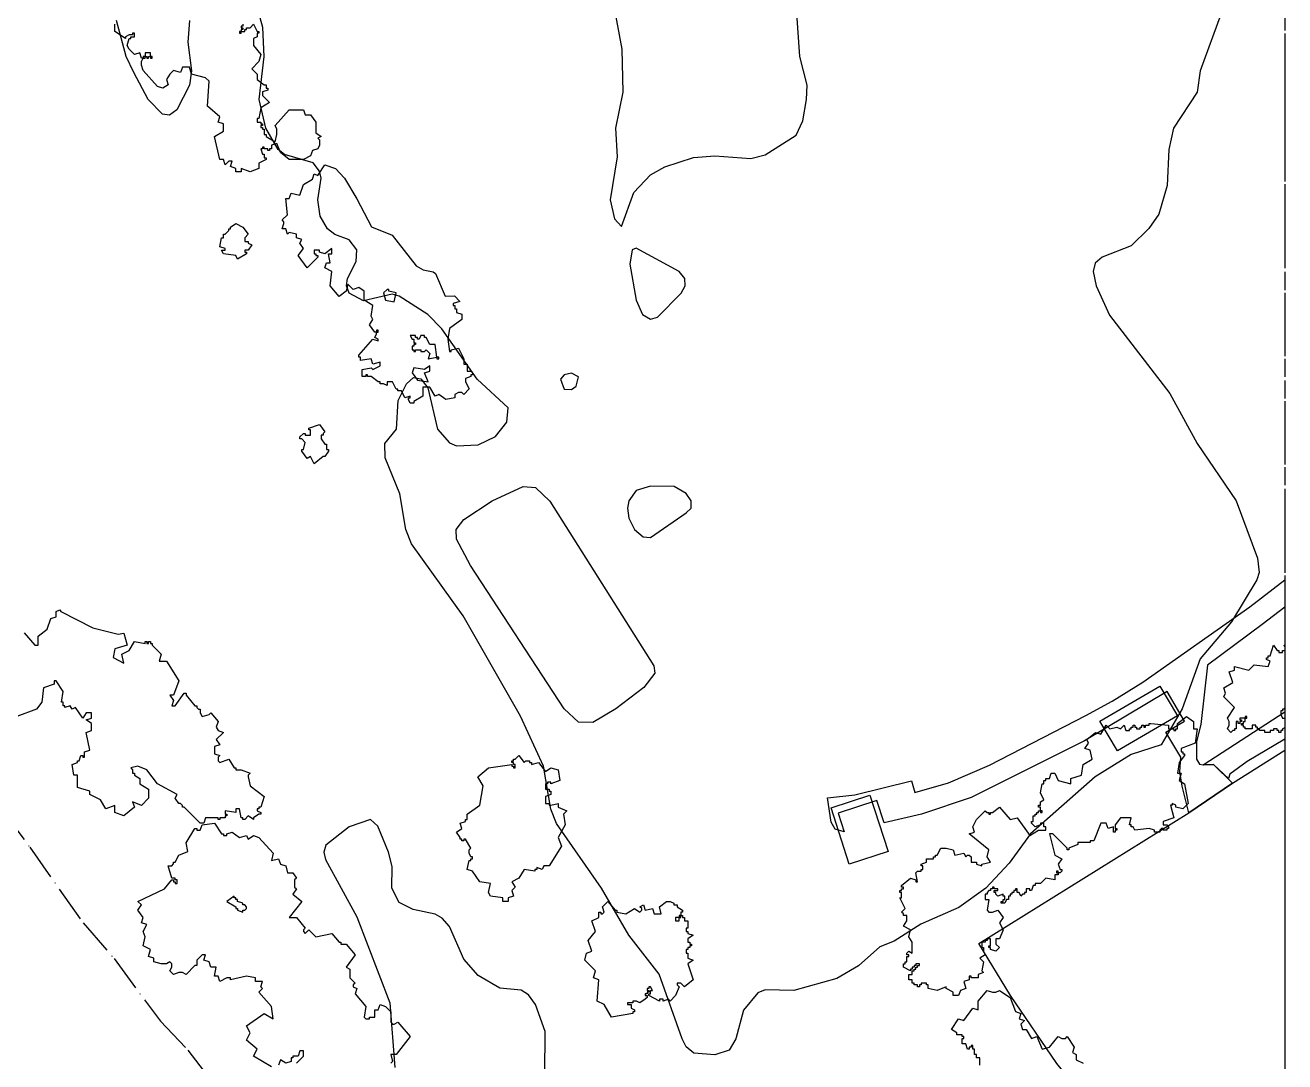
# Model space of a CAD drawing. Header units: metres. Extents: x -400 to 800, y -650 to 500.
# Drawn here: x 623.1 to 800, y 92.2 to 237.9 of the extents above; entities that cross this region are included whole.
import ezdxf

# ---------------------------------------------------------------- set-up
doc = ezdxf.new("R2010")
doc.units = ezdxf.units.M
doc.header["$LTSCALE"] = 2
for name, pattern in [('DASHDOT', [3.556, 2.54, -0.508, 0, -0.508]), ('DASHED', [1.524, 1.27, -0.254]), ('PHANTOM', [6.35, 3.175, -0.635, 0.635, -0.635, 0.635, -0.635])]:
    doc.linetypes.add(name, pattern=pattern)
for name, color, linetype in [('SITE-BLDG-EXIST', 7, 'CONTINUOUS'), ('SITE-FLOOD-LIMIT', 5, 'DASHED'), ('SITE-PARKING', 250, 'CONTINUOUS'), ('SITE-PROPERTY', 7, 'PHANTOM'), ('SITE-ROAD-GRAVEL', 32, 'CONTINUOUS'), ('SITE-SETBACK-WATER', 1, 'DASHDOT'), ('SITE-TREE-CANOPY', 94, 'CONTINUOUS'), ('TOPO-CONTOUR-MINOR', 9, 'CONTINUOUS')]:
    doc.layers.add(name, color=color, linetype=linetype)

msp = doc.modelspace()

# ---------------------------------------------------------------- linework, layer by layer
at = {"layer": 'SITE-BLDG-EXIST'}
for points in [[(776.5, 135.88), (774.04, 140.07), (782.46, 144.99), (784.91, 140.8)], [(738.82, 119.98), (736.28, 127.9), (741.73, 129.66), (744.28, 121.74)]]:
    msp.add_lwpolyline(points, close=True, dxfattribs=at)
at = {"layer": 'SITE-FLOOD-LIMIT'}
msp.add_lwpolyline([(800, 282.44), (800, -319.52)], dxfattribs=at)
at = {"layer": 'SITE-PARKING'}
for points in [[(796.8, 153.63), (789.16, 147.92), (788.22, 139.62), (787.61, 137.2), (787.59, 134.71), (788.01, 134.04), (788.52, 133.91), (789.99, 133.98), (792.64, 131.36), (786.54, 127.17), (785.59, 130.95), (785.28, 132.94), (785.39, 135.03), (783.28, 138.5), (785.91, 140.05), (783.46, 144.24), (771.85, 137.31), (755.94, 129.34), (748.98, 127.02), (743.74, 125.76), (742.72, 128.9), (737.27, 127.15), (738.12, 124.5), (736.86, 124.9), (736.27, 125.89), (735.77, 129.29), (739.6, 129.73), (747.56, 131.69), (748.02, 130.04), (752.77, 131.42), (758.54, 133.89), (772.05, 140.87), (775.77, 142.88), (780.05, 145.53), (795.07, 156.12), (800, 159.92), (800, 156.1)], [(795.19, 59.4), (789.46, 66.5), (778.05, 79.52), (767.96, 91.94), (761.49, 101.5), (757.03, 108.81), (786.54, 127.17), (792.64, 131.36), (800, 135.99), (800, 53.82)]]:
    msp.add_lwpolyline(points, close=True, dxfattribs=at)
at = {"layer": 'SITE-PROPERTY'}
msp.add_lwpolyline([(615.42, 458.94), (626.93, 452.33), (638.19, 445.33), (649.19, 437.94), (659.92, 430.16), (670.38, 422.01), (680.75, 413.51), (690.92, 404.79), (700.9, 395.83), (710.68, 386.66), (717.69, 379.75), (724.58, 372.7), (737.97, 358.27), (750.84, 343.35), (757.07, 335.72), (763.16, 327.99), (774.92, 312.19), (786.11, 295.98), (791.48, 287.74), (800, 273.93), (800, -23.13)], dxfattribs=at)
at = {"layer": 'SITE-ROAD-GRAVEL'}
msp.add_lwpolyline([(794.73, 134.4), (792.26, 132.63), (792.08, 132), (789.99, 133.98), (788.52, 133.91), (800, 141.4), (800, 137.54)], close=True, dxfattribs=at)
at = {"layer": 'SITE-SETBACK-WATER'}
msp.add_lwpolyline([(619.9, 127.49), (623.73, 122.36), (631.22, 111.71), (635.58, 106.7), (642.09, 97.9), (645.95, 93.85), (648.71, 90.23)], dxfattribs=at)
at = {"layer": 'SITE-TREE-CANOPY'}
for points in [[(653.68, 238), (653.68, 237.74), (653.43, 237.74), (653.43, 237.5), (653.68, 237.5), (653.68, 237.24), (653.43, 237.24), (653.43, 236.99), (653.93, 236.99), (653.93, 237.24), (654.18, 237.24), (654.18, 237.5), (654.68, 237.5), (655.18, 238), (655.68, 236.99), (655.93, 236.99), (655.93, 236.74), (655.68, 236.74), (655.68, 236.24), (655.18, 235.99), (655.18, 234.99), (656.18, 233.75), (655.93, 232.75), (654.93, 231.74), (655.68, 230.99), (655.68, 230.24), (656.68, 229.5), (656.93, 229.5), (656.93, 229), (657.18, 229), (657.18, 228.74), (656.43, 228.5), (656.43, 228), (657.43, 226.99), (656.18, 226.24), (655.93, 224.75), (655.68, 224.75), (655.68, 224.25), (656.18, 224.25), (656.18, 223.99), (656.43, 223.99), (656.43, 223.75), (656.18, 223.75), (656.18, 223.49), (656.43, 223.49), (656.43, 223.25), (656.68, 223.25), (656.68, 222.49), (656.93, 222.49), (656.93, 222.24), (658.18, 221.49), (658.43, 222.49), (658.43, 223.25), (658.18, 223.75), (660.18, 225.99), (662.18, 225.99), (662.43, 225.25), (663.18, 225.25), (663.93, 224.25), (663.93, 222.75), (664.68, 222.24), (664.18, 221.99), (664.43, 221.74), (664.43, 220.99), (664.18, 220.5), (663.43, 220.24), (663.18, 219.5), (662.18, 219), (660.18, 219), (658.93, 220), (658.43, 221.24), (657.68, 220.99), (657.68, 220.5), (657.43, 220.5), (657.43, 220.24), (657.18, 220.24), (657.18, 220.5), (656.68, 220.5), (656.68, 220.74), (656.43, 220.74), (656.43, 220.5), (656.18, 220.5), (656.43, 219.74), (656.68, 219.74), (656.68, 219.24), (656.93, 219.24), (656.93, 219), (655.93, 218.5), (655.93, 217.74), (654.68, 217.24), (653.43, 217.74), (653.43, 217.24), (652.68, 217.24), (652.68, 217.74), (651.93, 218), (652.18, 218.74), (651.68, 218.74), (651.18, 218.24), (650.93, 219), (650.43, 219), (649.68, 222.24), (650.93, 222.99), (650.93, 223.99), (650.18, 224.25), (650.43, 224.99), (648.68, 226.49), (648.93, 230), (648.43, 230.49), (646.43, 230.99), (646.18, 231.99), (645.18, 231.99), (644.93, 231.24), (643.93, 231.49), (643.43, 230.99), (642.93, 230.24), (643.18, 229.5), (642.43, 229), (641.68, 229.24), (639.68, 231.49), (639.43, 232.25), (639.43, 232.75), (639.68, 233.25), (639.43, 233.25), (639.18, 233.99), (638.43, 233.75), (637.68, 234.49), (637.43, 234.99), (637.68, 235.99), (637.93, 235.99), (637.93, 236.24), (638.43, 236.24), (638.43, 236.74), (638.18, 236.74), (638.18, 236.49), (637.68, 236.49), (637.18, 236.24), (637.18, 235.99), (635.68, 237), (635.68, 238)], [(622.93, 152.49), (624.43, 150.74), (624.93, 150.74), (624.93, 151.99), (626.18, 152.99), (626.68, 154.49), (627.43, 154.75), (627.43, 155.49), (627.96, 155.7), (628.12, 155.47), (632.6, 153.17), (636.17, 152.3), (636.95, 152.42), (637.43, 150.74), (635.68, 150.24), (635.43, 149), (636.93, 148.24), (636.68, 149.5), (637.68, 150), (638.43, 151.24), (639.93, 151), (639.93, 151.24), (640.18, 151.24), (640.18, 151), (640.43, 151), (640.43, 151.24), (640.68, 151.24), (640.68, 151), (640.93, 151), (640.93, 150.74), (642.18, 149.5), (641.93, 148.49), (642.93, 148.49), (644.68, 145.75), (643.93, 143.74), (643.43, 143.74), (643.93, 142.99), (643.68, 142.24), (644.18, 142.24), (645.43, 143.99), (645.68, 143.99), (645.68, 143.74), (646.93, 142.24), (647.18, 142.24), (647.18, 142), (647.43, 141.74), (647.68, 141.74), (647.68, 141.24), (647.93, 140.74), (648.93, 141), (649.18, 141.24), (650.18, 140), (649.93, 139.24), (650.18, 138.74), (650.93, 138.49), (649.93, 137.49), (650.43, 136.75), (649.68, 136.49), (649.68, 135.49), (650.43, 135.25), (650.18, 134.99), (650.18, 134.49), (650.43, 134.24), (651.68, 134.75), (652.43, 133.49), (652.68, 133.49), (652.68, 133.24), (653.43, 133.24), (654.68, 132.74), (654.43, 132.5), (654.43, 132.24), (654.68, 131), (656.68, 129.49), (656.18, 127.99), (655.93, 127.99), (655.93, 127.75), (655.68, 127.75), (655.68, 127.49), (656.18, 127.25), (656.18, 126.99), (655.93, 126.99), (655.18, 126.49), (655.18, 126.25), (654.43, 126.75), (653.93, 126.25), (653.68, 126.25), (653.68, 126.49), (653.43, 126.49), (653.18, 127.75), (652.68, 127.75), (652.68, 127.25), (651.18, 127.49), (651.18, 126.99), (651.43, 126.99), (651.43, 126.75), (651.18, 126.75), (651.18, 126.49), (650.43, 126.49), (650.43, 126.25), (650.18, 126.25), (650.18, 126.49), (648.43, 126.49), (648.18, 125.75), (647.68, 125.75), (645.43, 127.99), (645.18, 127.99), (645.18, 128.24), (644.93, 128.49), (644.68, 128.49), (644.18, 129.24), (644.43, 129.74), (641.68, 131.24), (640.18, 133.24), (638.93, 133.74), (637.93, 133.49), (638.18, 133.24), (638.18, 132.74), (638.43, 132.74), (638.43, 132.5), (639.18, 132), (639.18, 131.24), (640.43, 130.5), (640.43, 129.24), (639.43, 128.24), (638.18, 128.74), (638.43, 127.99), (636.93, 126.75), (635.68, 127.25), (635.68, 128.24), (634.43, 127.74), (633.68, 128.99), (632.18, 129.74), (632.18, 130.24), (630.43, 130.74), (630.43, 132.49), (629.93, 132.49), (629.68, 133.99), (630.43, 134.25), (630.43, 134.49), (630.68, 134.49), (630.93, 135.25), (631.18, 135.25), (631.18, 134.99), (631.43, 134.99), (631.43, 135.75), (632.18, 135.99), (631.68, 138.49), (632.43, 138.74), (632.43, 139.74), (631.68, 140.24), (632.43, 140.5), (632.43, 141.24), (631.68, 141.24), (631.18, 140.5), (630.18, 142), (629.68, 141.74), (629.43, 142.24), (628.68, 142), (628.68, 142.24), (628.43, 142.24), (628.43, 142.74), (628.18, 142.74), (628.43, 144.25), (627.43, 145.75), (627.18, 145.75), (627.18, 145.25), (625.68, 144.75), (625.43, 142.74), (624.68, 141.74), (621.93, 140.74)], [(657.68, 91.5), (655.18, 93), (655.68, 93.99), (654.18, 95.24), (654.68, 96.25), (654.18, 97.25), (656.68, 98.99), (657.93, 98.25), (657.68, 99.99), (655.93, 102), (656.43, 102.5), (656.18, 102.74), (656.43, 103.5), (655.43, 103.5), (655.43, 103.99), (654.18, 104.24), (651.93, 103.74), (651.93, 103.99), (651.43, 103.99), (650.43, 103.49), (650.18, 104.24), (649.68, 104.24), (649.93, 105.49), (649.18, 105.49), (648.93, 106.25), (648.18, 106.49), (648.43, 107.25), (647.93, 107.25), (647.18, 106.49), (647.18, 105.75), (646.93, 105.75), (645.68, 104.49), (645.18, 104.74), (644.68, 104.74), (643.93, 104.49), (643.43, 104.99), (643.68, 105.49), (643.68, 105.99), (643.43, 106.25), (642.93, 105.99), (642.18, 105.99), (641.18, 106.25), (641.18, 106.75), (640.43, 106.99), (640.68, 107.99), (639.68, 108.49), (639.93, 109.74), (639.68, 110.5), (640.18, 111.5), (639.43, 111.74), (639.68, 112.5), (638.93, 113.49), (639.43, 114.24), (638.93, 114.74), (642.68, 116.49), (643.68, 117.75), (643.93, 117.75), (643.93, 117.49), (644.18, 117.49), (644.18, 117.25), (644.43, 117.25), (644.43, 117.75), (644.18, 117.75), (644.18, 117.99), (643.68, 117.99), (643.18, 119.74), (643.68, 119.74), (643.93, 120), (643.93, 120.24), (644.18, 120.24), (644.68, 121.24), (645.93, 121.74), (645.68, 122.99), (646.93, 124.99), (647.18, 124.99), (647.18, 124.75), (647.68, 124.75), (647.93, 125.49), (649.68, 125.75), (650.68, 124.24), (650.93, 124.24), (650.93, 123.99), (651.43, 123.99), (651.43, 124.24), (652.18, 124.49), (653.18, 123.74), (654.18, 123.99), (654.43, 123.49), (655.18, 123.99), (655.93, 123.74), (657.93, 121.5), (657.68, 120.5), (658.68, 120.74), (658.93, 119.99), (659.68, 119.74), (659.93, 118.74), (660.68, 118.74), (661.18, 117.99), (660.93, 117.75), (660.93, 116.75), (661.18, 116.49), (660.68, 115.75), (661.93, 114.74), (660.18, 112.5), (661.18, 112.5), (662.43, 111), (662.18, 110.74), (662.18, 110.5), (662.43, 110.24), (662.93, 110.74), (663.93, 109.74), (666.18, 110.24), (667.18, 108.99), (667.43, 108.99), (667.43, 108.74), (668.18, 108.74), (669.43, 107.25), (668.18, 105.49), (668.68, 105.24), (668.68, 103.99), (669.43, 103.24), (669.18, 103), (669.18, 102.74), (669.68, 102.5), (669.43, 101.74), (670.93, 99.99), (670.68, 98.49), (670.93, 98.25), (671.43, 98.25), (671.43, 98.49), (672.18, 98.49), (672.18, 99.49), (672.68, 99.49), (672.93, 100.24), (673.68, 99.99), (674.43, 99.24), (674.43, 97.75), (674.68, 97.49), (674.93, 97.49), (675.43, 97.75), (677.18, 95.74), (675.18, 93.24), (674.43, 93.24), (674.68, 92.24), (674.43, 92)], [(757.18, 91.74), (757.18, 92.74), (756.68, 92.74), (756.68, 93.24), (756.43, 93.24), (756.43, 94), (756.18, 94), (756.18, 94.49), (755.93, 94.49), (755.93, 94.24), (755.68, 94.24), (755.68, 94), (755.43, 94), (755.18, 94.74), (754.68, 94.74), (754.68, 95.49), (754.93, 95.49), (754.93, 95.74), (754.68, 95.74), (754.68, 95.99), (753.93, 95.99), (753.93, 96.25), (753.18, 96.75), (754.18, 98.25), (754.93, 97.99), (756.18, 99.74), (756.93, 99.49), (756.93, 100.74), (758.18, 102.24), (758.93, 102), (759.43, 102), (759.93, 102.24), (761.43, 101.24), (762.18, 99.25), (762.93, 98.99), (762.68, 98.25), (763.43, 97.99), (762.93, 97.49), (763.18, 96.75), (763.68, 96.75), (764.43, 95.49), (765.18, 95.74), (765.93, 94), (766.93, 94.24), (768.18, 95.74), (768.68, 95.49), (769.18, 95.49), (769.43, 95.74), (770.43, 94.24), (770.18, 93.5), (770.68, 93.24), (770.68, 92.5), (771.68, 92)], [(661.18, 92), (662.18, 93), (662.18, 93.74), (661.68, 93.74), (661.43, 93), (660.68, 93), (660.68, 92.74), (660.43, 92.74), (660.43, 92.24), (659.68, 92), (658.93, 92.5), (658.68, 91.74)]]:
    msp.add_lwpolyline(points, dxfattribs=at)
for points in [[(653.18, 236.99), (653.18, 236.74), (653.43, 236.74), (653.43, 236.99)], [(640.18, 233.49), (640.18, 233.25), (640.43, 233.25), (640.43, 233.49), (640.68, 233.49), (640.68, 233.99), (639.93, 233.99), (639.93, 233.49)], [(639.68, 233.49), (639.68, 233.25), (639.93, 233.25), (639.93, 233.49)], [(640.68, 233.25), (640.93, 233.25), (640.93, 233.49), (640.68, 233.49)], [(672.18, 194.75), (671.43, 195.75), (671.93, 196.49), (671.68, 196.99), (671.93, 198.5), (670.68, 199.24), (670.68, 200.5), (669.93, 201), (669.18, 200.74), (668.43, 201.49), (668.18, 200.5), (667.18, 199.74), (665.93, 201.24), (666.18, 203.25), (665.18, 203.75), (665.43, 204.49), (665.93, 204.49), (665.68, 205.75), (666.18, 205.75), (666.18, 206.49), (665.18, 205.75), (664.43, 205.99), (664.43, 206.24), (663.68, 206.24), (663.68, 205.75), (663.93, 205.75), (663.93, 205.49), (664.18, 205.49), (664.18, 205.25), (662.68, 203.75), (661.43, 205.49), (662.18, 206.49), (661.68, 207.24), (661.93, 207.74), (661.18, 208), (661.18, 208.5), (660.18, 208.74), (659.93, 208.5), (659.68, 209.24), (659.18, 209.24), (659.43, 210), (659.43, 210.24), (659.18, 210.5), (659.93, 211.24), (659.68, 213.49), (660.18, 213.49), (660.43, 214.25), (661.68, 213.99), (662.18, 215.49), (663.43, 216.24), (663.68, 216.99), (664.18, 216.74), (665.18, 218.24), (666.68, 217.75), (667.94, 216.37), (669.69, 213.48), (671.72, 209.53), (674.62, 208.38), (678, 204.06), (679.01, 203.51), (680.4, 203.19), (680.74, 202.97), (682.1, 199.8), (683.38, 199.82), (684.14, 199.02), (683.18, 198.74), (683.18, 198.5), (683.43, 198.5), (683.43, 197.99), (683.68, 197.99), (683.68, 197.49), (684.43, 197.24), (684.43, 196.49), (682.68, 195.25), (682.43, 193.75), (682.68, 191.99), (682.93, 191.99), (682.93, 192.24), (683.93, 192.49), (684.68, 191), (684.68, 190.24), (685.18, 190.24), (685.18, 189.24), (685.68, 189.24), (685.93, 189), (685.93, 188.74), (685.68, 188.74), (685.68, 188.49), (684.93, 188.24), (684.93, 187.74), (685.43, 186.75), (684.68, 185.99), (684.43, 186.25), (683.93, 186.25), (683.43, 185.99), (683.43, 185.49), (682.18, 185.25), (681.18, 185.99), (680.68, 185.75), (679.93, 186.99), (678.93, 186.99), (678.93, 185.75), (677.68, 184.99), (677.68, 184.75), (677.18, 184.75), (676.93, 185.25), (676.93, 185.49), (677.18, 185.49), (677.18, 185.75), (676.43, 185.49), (675.93, 186.49), (675.43, 186.49), (675.43, 186.74), (675.18, 186.74), (674.68, 187.74), (673.93, 187.74), (673.93, 187.24), (673.43, 187.49), (672.93, 187.49), (672.93, 187.74), (672.68, 187.74), (671.68, 188.5), (671.18, 188.5), (671.18, 188.74), (670.93, 188.74), (670.93, 188.5), (670.43, 188.5), (670.43, 189.5), (671.68, 189.74), (671.93, 189.5), (672.93, 190), (672.93, 190.5), (671.93, 190.24), (671.68, 191), (670.18, 190.74), (670.18, 191.24), (669.93, 191.24), (669.93, 191.5), (671.93, 193.75), (672.68, 193.49), (672.68, 193.75), (672.18, 193.99), (672.43, 194.49), (672.43, 194.75)], [(653.93, 207.49), (654.43, 207.49), (654.43, 207.24), (654.93, 206.99), (654.43, 206.24), (653.93, 206.24), (653.93, 205.99), (654.18, 205.99), (654.18, 205.75), (652.93, 204.99), (652.68, 205.49), (650.93, 205.75), (650.68, 206.24), (651.18, 206.24), (651.18, 206.49), (650.43, 206.74), (650.68, 208), (650.93, 208), (650.93, 208.5), (651.18, 208.5), (651.68, 209), (651.68, 209.24), (651.93, 209.24), (651.93, 209.5), (652.68, 210), (653.68, 209.5), (654.43, 208.5), (653.93, 208)], [(673.68, 199.24), (674.93, 199), (675.18, 200.24), (674.18, 200.5), (674.18, 200.74), (673.93, 200.74), (673.43, 200.24)], [(672.68, 194.75), (672.68, 194.99), (672.43, 194.99), (672.43, 194.75)], [(680.68, 192.99), (679.93, 192.99), (679.43, 193.99), (679.18, 193.99), (679.18, 194.25), (678.68, 194.25), (678.43, 193.75), (678.18, 193.75), (678.18, 193.99), (677.93, 193.99), (677.93, 194.25), (677.18, 194.25), (677.43, 193.75), (677.68, 193.75), (677.68, 193.24), (677.93, 193.24), (677.93, 192.99), (677.68, 192.99), (677.68, 192.74), (677.43, 192.74), (677.43, 192.24), (677.68, 192.24), (677.68, 191.99), (677.93, 191.99), (677.93, 192.24), (678.68, 192.24), (678.68, 191.99), (679.18, 191.99), (679.43, 192.24), (679.93, 191.74), (679.68, 191), (680.93, 191.24)], [(680.93, 191), (681.18, 191), (681.18, 191.24), (680.93, 191.24)], [(679.93, 189.24), (679.93, 190), (679.18, 189.5), (677.68, 189.74), (677.43, 189), (678.18, 187.99), (679.68, 187.74), (679.18, 189)], [(665.18, 180.74), (664.93, 180.5), (664.93, 180.24), (664.68, 180.24), (664.68, 179.74), (665.18, 179), (665.43, 179), (665.43, 178.24), (665.68, 178.24), (665.68, 177.99), (665.18, 177.24), (664.93, 177.24), (663.68, 176.25), (663.18, 177.24), (662.68, 176.99), (661.93, 177.99), (661.93, 178.24), (662.18, 178.24), (662.43, 179.24), (661.93, 179.74), (661.68, 179.74), (661.68, 180), (662.18, 180.5), (662.43, 180.5), (662.43, 180.24), (663.18, 180.24), (663.18, 181), (662.93, 181), (662.93, 181.24), (664.43, 181.74)], [(799.68, 138.99), (799.68, 138.74), (799.43, 138.74), (799.43, 138.49), (799.18, 138.49), (799.18, 138.74), (798.93, 138.74), (798.93, 138.99), (798.43, 138.99), (798.43, 138.74), (797.93, 138.74), (797.93, 138.49), (797.18, 138.49), (797.18, 138.74), (796.43, 138.74), (796.43, 138.99), (796.18, 138.99), (796.18, 139.24), (795.93, 139.24), (795.93, 139.49), (795.43, 139.49), (795.43, 138.99), (794.43, 138.99), (794.43, 139.24), (794.18, 139.24), (794.18, 139.49), (793.93, 139.49), (793.93, 139.74), (794.18, 139.74), (794.18, 140), (794.43, 140), (794.43, 140.5), (793.68, 140.5), (793.68, 140.24), (793.93, 140.24), (793.93, 140), (793.68, 140), (793.68, 139.74), (793.43, 139.74), (793.43, 140), (793.18, 140), (793.18, 138.99), (792.93, 138.99), (792.93, 138.74), (792.68, 138.74), (792.43, 138.49), (791.93, 138.99), (792.18, 139.49), (792.18, 140), (791.93, 140.5), (792.93, 142), (791.43, 143.49), (791.68, 143.99), (791.43, 144.74), (792.68, 145.49), (792.18, 146.99), (792.93, 147.25), (792.93, 147.75), (794.93, 147.25), (795.68, 147.99), (797.68, 147.75), (797.93, 148.49), (797.43, 148.74), (797.43, 148.99), (797.68, 148.99), (797.68, 149.24), (797.93, 149.24), (798.43, 150.74), (798.93, 150), (799.18, 150), (799.18, 149.74), (799.68, 149.74), (799.68, 150), (800, 150), (800, 142), (799.93, 141.74), (799.68, 141.74), (799.68, 141.5), (799.43, 141.5), (799.43, 141), (799.68, 140.5), (800, 140.5), (800, 139.15)], [(799.93, 150.74), (800, 150.76), (800, 150.53)], [(765.68, 127.75), (765.68, 127.99), (765.43, 127.99), (765.43, 128.25), (765.68, 128.25), (765.68, 128.74), (766.18, 128.99), (765.68, 129.99), (765.93, 131.24), (766.18, 131.24), (766.18, 131.74), (766.43, 131.74), (766.43, 132), (766.93, 132), (767.18, 132.74), (767.68, 132.74), (768.18, 131.74), (769.93, 131.24), (769.93, 132), (771.43, 132.5), (771.68, 133.99), (772.93, 134.74), (772.68, 135.99), (771.93, 136.25), (772.43, 136.99), (772.18, 137.49), (773.43, 138.49), (774.18, 138.25), (774.93, 139.49), (775.43, 138.99), (776.43, 139.24), (776.93, 138.99), (777.43, 139.49), (777.68, 138.74), (778.18, 138.74), (778.18, 138.99), (778.43, 138.99), (778.43, 139.24), (778.68, 139.24), (778.68, 139.49), (778.93, 139.49), (778.93, 139.24), (779.18, 139.24), (779.18, 138.99), (779.68, 138.99), (779.68, 139.24), (779.93, 139.24), (779.93, 139.49), (780.18, 139.49), (780.18, 139.24), (780.43, 139.24), (780.43, 139.49), (780.93, 139.49), (780.93, 139.74), (781.18, 139.74), (783.68, 139.49), (783.68, 138.99), (784.43, 138.99), (784.43, 138.74), (784.68, 138.74), (784.68, 138.99), (784.93, 138.99), (784.93, 139.74), (786.18, 140.74), (787.18, 140), (787.18, 138.99), (787.68, 138.99), (787.43, 136.99), (785.43, 136.25), (785.43, 135.75), (785.68, 135.75), (785.68, 135.49), (785.93, 135.49), (785.93, 135.25), (785.18, 134.24), (784.93, 132.74), (785.43, 132.74), (785.18, 131.74), (785.93, 131.24), (786.43, 128.49), (785.68, 127.75), (784.68, 127.99), (784.68, 128.25), (784.18, 128.49), (784.18, 128.25), (783.93, 128.25), (784.43, 126.49), (782.93, 125.99), (782.93, 125.49), (783.43, 125.49), (783.68, 125.24), (783.68, 124.99), (783.43, 124.99), (783.43, 124.74), (782.93, 124.74), (782.93, 124.99), (782.68, 124.99), (782.43, 124.74), (782.43, 124.49), (781.68, 124.49), (781.68, 124.74), (780.93, 124.99), (778.93, 124.74), (778.68, 125.24), (778.43, 125.24), (778.43, 125.49), (778.18, 125.49), (778.43, 126.49), (776.93, 126.49), (776.18, 125.49), (776.18, 124.99), (776.43, 124.99), (776.43, 124.74), (776.18, 124.74), (776.18, 124.49), (775.93, 124.49), (775.93, 125.24), (775.18, 124.99), (774.93, 125.75), (774.18, 125.75), (773.18, 123.24), (772.68, 123.24), (772.68, 123), (770.93, 123), (770.93, 122.74), (769.68, 122.24), (769.68, 122), (769.43, 122), (769.43, 122.24), (767.43, 124.24), (766.93, 124.24), (767.68, 121.24), (768.68, 120.74), (768.18, 119.99), (768.43, 119.24), (768.68, 119.24), (768.68, 118.99), (768.43, 118.75), (768.18, 118.75), (768.18, 118.49), (767.68, 118.49), (767.68, 117.75), (766.43, 117.99), (765.68, 117.25), (764.93, 117.25), (764.93, 116.99), (764.68, 116.99), (764.43, 116.25), (764.18, 116.25), (764.18, 116.49), (763.68, 116.49), (763.68, 115.99), (763.43, 115.99), (763.43, 115.75), (763.18, 115.75), (762.93, 115.49), (762.68, 115.99), (762.43, 115.99), (762.43, 116.49), (762.18, 116.49), (762.18, 116.25), (761.93, 116.25), (761.93, 115.99), (761.68, 115.99), (761.68, 115.75), (761.43, 115.75), (761.43, 115.49), (761.18, 115.49), (761.18, 114.99), (760.93, 114.99), (760.68, 114.49), (760.18, 114.49), (760.18, 114.74), (760.43, 114.74), (760.43, 114.99), (760.68, 114.99), (760.68, 115.49), (760.43, 115.49), (760.43, 115.75), (759.68, 115.49), (759.43, 115.75), (759.43, 115.99), (759.18, 115.99), (759.18, 116.25), (759.68, 116.25), (759.68, 116.49), (759.18, 116.49), (759.18, 116.75), (758.93, 116.75), (758.93, 116.49), (758.68, 116.49), (758.68, 116.25), (758.43, 116.25), (758.18, 115.99), (758.18, 115.75), (757.93, 115.75), (757.93, 114.99), (758.43, 114.99), (758.18, 113.5), (758.43, 113.24), (758.93, 113.24), (759.68, 113.5), (760.43, 112.5), (759.93, 111.74), (760.43, 110.74), (759.93, 109.49), (759.43, 109.49), (759.43, 108.75), (759.93, 108.25), (759.43, 107.75), (758.68, 107.99), (758.68, 108.25), (758.43, 108.25), (758.43, 108.49), (758.68, 108.49), (758.68, 109.49), (758.18, 109.49), (758.18, 109.24), (757.93, 109.24), (757.93, 108.99), (757.43, 108.99), (757.43, 108.25), (757.68, 108.25), (757.68, 107.75), (757.93, 107.25), (757.18, 106.75), (757.68, 106.25), (757.43, 104.99), (757.68, 104.74), (756.93, 104.49), (756.93, 104), (755.93, 104), (755.93, 104.24), (755.68, 104.24), (755.68, 103.74), (754.93, 103.5), (755.18, 102.5), (754.43, 102.24), (754.18, 101.5), (753.43, 101.5), (753.43, 102), (752.43, 102.5), (752.43, 102.74), (751.18, 102.24), (749.93, 102.5), (749.93, 103), (749.68, 103), (749.68, 103.24), (748.93, 103.24), (748.93, 103), (748.68, 103), (748.68, 102.74), (748.43, 102.74), (748.43, 103), (747.93, 103), (747.93, 103.24), (747.68, 103.24), (747.68, 103.74), (747.18, 103.74), (747.18, 104.49), (747.68, 104.49), (747.68, 104.99), (747.93, 104.99), (747.93, 105.24), (748.18, 105.24), (748.18, 105.49), (748.43, 105.49), (748.43, 105.74), (748.68, 105.74), (748.68, 105.99), (748.18, 105.99), (748.18, 105.74), (747.93, 105.74), (747.93, 105.49), (747.68, 105.49), (747.68, 105.24), (747.43, 105.24), (747.43, 104.99), (746.43, 105.49), (746.43, 105.99), (746.68, 105.99), (746.68, 106.25), (746.93, 106.25), (746.93, 106.99), (747.18, 106.99), (747.18, 107.25), (746.93, 107.25), (746.93, 107.49), (747.18, 107.75), (747.68, 107.49), (747.68, 108.99), (747.18, 109.74), (747.43, 110.74), (746.43, 111.24), (746.93, 112), (746.93, 112.74), (746.43, 112.74), (746.43, 113), (746.18, 113.24), (746.68, 113.74), (745.93, 115.24), (746.18, 115.24), (746.18, 115.99), (745.93, 115.99), (745.93, 116.25), (746.18, 116.25), (746.18, 116.49), (746.43, 116.49), (746.43, 116.75), (746.18, 116.75), (746.18, 116.99), (747.43, 117.99), (748.18, 117.75), (748.18, 117.49), (748.43, 117.49), (748.18, 118.75), (748.43, 118.99), (748.93, 118.99), (748.93, 119.24), (749.18, 119.24), (749.18, 119.74), (748.93, 119.74), (748.93, 119.99), (749.68, 120.24), (749.68, 120.74), (750.68, 120.74), (750.68, 121), (750.93, 121), (750.93, 121.24), (751.18, 121.24), (751.68, 122.24), (752.43, 122.24), (753.43, 122), (753.68, 121.24), (754.93, 121.5), (755.18, 121), (755.43, 121.24), (755.68, 121.24), (755.93, 121), (755.93, 120.24), (756.68, 120.24), (756.68, 119.99), (757.43, 119.74), (757.43, 119.99), (758.68, 120.24), (758.18, 121), (758.43, 122), (755.68, 124.24), (756.43, 124.49), (756.18, 125.24), (756.68, 126.25), (757.93, 127.49), (758.18, 127.25), (758.43, 127.25), (758.43, 126.99), (758.68, 126.99), (758.68, 127.25), (758.93, 127.25), (759.93, 127.99), (761.43, 126.25), (762.43, 126.49), (764.18, 123.99), (765.43, 124.74), (766.43, 124.74), (766.43, 125.24), (766.18, 125.24), (766.18, 125.75), (765.68, 125.75), (765.68, 125.49), (764.93, 125.24), (764.43, 125.75), (764.43, 125.99), (764.68, 125.99), (764.68, 126.75), (764.93, 126.75), (764.93, 126.99), (765.18, 126.99), (765.18, 127.25), (765.43, 127.25), (765.43, 127.49), (765.68, 127.49)], [(794.68, 140.5), (794.68, 140.74), (794.43, 140.74), (794.43, 140.5)], [(693.18, 134.24), (693.43, 134.49), (693.93, 134.49), (693.93, 134.24), (694.18, 134.24), (694.18, 133.99), (695.18, 134.24), (696.18, 133), (696.93, 133.49), (697.93, 133.24), (698.18, 131.74), (696.93, 131.24), (696.93, 131.5), (696.43, 131.5), (696.43, 131.24), (696.18, 131.24), (696.18, 130.5), (696.68, 130.5), (696.68, 130.24), (696.93, 130.24), (696.93, 129.74), (696.18, 129.49), (696.18, 128.49), (696.68, 128.49), (696.68, 128.25), (696.93, 128.25), (697.93, 128.49), (697.93, 127.99), (699.18, 127.49), (698.68, 126.99), (698.93, 125.49), (697.93, 123.74), (698.43, 122.5), (696.68, 119.74), (695.93, 119.74), (695.68, 119.24), (694.93, 119.49), (694.93, 119.24), (694.68, 119.24), (694.68, 118.99), (693.18, 119.24), (692.43, 117.99), (691.43, 117.49), (691.93, 116.75), (691.43, 116.25), (691.68, 115.49), (690.93, 115.24), (690.93, 114.74), (690.18, 114.74), (690.18, 115.24), (688.43, 115.49), (688.18, 115.99), (688.43, 117.25), (686.93, 117.49), (685.93, 118.99), (685.18, 119.24), (685.43, 120.5), (685.68, 120.5), (685.68, 120.74), (685.93, 120.74), (685.93, 121), (685.68, 121), (685.43, 121.5), (685.43, 122), (685.68, 122.24), (684.93, 123.49), (684.68, 123.49), (684.68, 123.24), (684.43, 123.24), (684.43, 123.49), (684.18, 123.49), (684.18, 123.74), (683.68, 124.49), (684.43, 124.99), (684.18, 125.75), (684.93, 125.99), (684.93, 126.25), (685.18, 126.25), (685.18, 126.99), (686.93, 128.25), (687.43, 131), (686.68, 132.24), (688.18, 133.49), (691.43, 133.99), (691.43, 133.74), (691.68, 133.74), (691.68, 133.49), (691.93, 133.49), (691.93, 133.99), (691.68, 133.99), (691.68, 134.24), (691.43, 134.24), (691.43, 134.49), (691.68, 134.49), (691.68, 134.74), (691.93, 134.74), (692.43, 135.25)], [(765.68, 127.25), (765.93, 127.25), (765.93, 127.49), (765.68, 127.49)], [(768.18, 118.99), (767.93, 118.99), (767.93, 118.75), (768.18, 118.75)], [(653.93, 113.49), (654.18, 113.74), (654.18, 113.99), (653.93, 114.24), (653.68, 114.24), (653.68, 114.49), (652.93, 114.74), (652.93, 114.99), (652.68, 114.99), (652.68, 115.25), (652.43, 115.25), (652.43, 115.49), (651.43, 114.74), (652.68, 113.99), (652.68, 113.74), (652.93, 113.74), (652.93, 113.49), (653.68, 113.24), (653.68, 113.49)], [(715.43, 112.74), (715.43, 112.5), (715.68, 112.5), (715.68, 112), (716.18, 112), (716.18, 111), (715.93, 111), (715.93, 110.49), (716.18, 110.49), (716.18, 110.24), (716.93, 109.99), (716.18, 109.49), (716.18, 108.99), (716.43, 108.99), (716.43, 108.75), (716.68, 108.75), (716.68, 108.49), (716.43, 108.49), (716.43, 108.25), (716.18, 108.25), (716.18, 107.99), (715.93, 107.99), (715.93, 107.49), (716.18, 107.49), (716.18, 106.75), (716.93, 106.49), (716.18, 105.99), (716.93, 103.74), (715.68, 102.74), (715.18, 103.24), (714.68, 103.24), (714.68, 103), (714.93, 102.74), (714.43, 101.5), (713.68, 100.74), (713.43, 100.99), (712.68, 100.74), (712.68, 100.99), (712.18, 100.99), (712.18, 100.74), (710.68, 101.5), (710.68, 101.74), (710.93, 101.74), (710.93, 102.24), (711.18, 102.24), (710.93, 102.74), (710.68, 102.74), (710.68, 102.5), (710.43, 102.5), (710.43, 102.24), (710.68, 102.24), (710.68, 102), (710.43, 102), (710.43, 101.74), (710.18, 101.74), (710.18, 101.5), (710.43, 101.5), (710.43, 101.24), (710.18, 100.99), (709.43, 100.49), (708.93, 100.74), (708.43, 100.74), (708.43, 100.49), (707.68, 100.49), (707.68, 100.24), (708.18, 100.24), (708.18, 99.74), (708.68, 99.49), (708.68, 99.24), (708.43, 99.24), (708.43, 98.99), (705.43, 98.49), (704.43, 100.24), (703.43, 100.74), (703.68, 103.74), (702.93, 104), (703.18, 104.99), (701.68, 106.49), (701.93, 107.49), (702.68, 107.75), (702.18, 109.24), (703.18, 110.49), (702.68, 112), (703.68, 112.5), (703.68, 113.24), (703.93, 113.24), (703.93, 113), (704.18, 113), (704.43, 113.24), (704.18, 113.99), (704.93, 114.74), (705.93, 113.5), (706.18, 113.5), (706.18, 113.24), (707.43, 113), (708.68, 113.74), (709.43, 113.24), (709.68, 113.5), (709.68, 113.74), (709.43, 113.99), (709.93, 114.24), (710.18, 113.5), (711.18, 113.74), (711.43, 113), (712.43, 113), (712.18, 113.99), (713.18, 114.74), (713.68, 114.74), (714.18, 114.49), (714.18, 114.24), (714.68, 114.24), (714.68, 113.99), (715.43, 113.5), (715.43, 113.24), (715.18, 113.24), (715.18, 112.74)], [(714.43, 112.5), (714.43, 112), (714.93, 112), (714.93, 112.5)], [(715.18, 112.5), (715.18, 112.74), (714.93, 112.74), (714.93, 112.5)]]:
    msp.add_lwpolyline(points, close=True, dxfattribs=at)
at = {"layer": 'TOPO-CONTOUR-MINOR'}
for points in [[(791.08, 239.53), (788.1, 231.47), (787.71, 228.45), (784.39, 223.41), (783.72, 220.39), (783.47, 215.35), (782.32, 211.32), (780.9, 209.3), (778.41, 206.85), (774.35, 205.27), (773.37, 204.44), (773.09, 203.26), (773.5, 201.24), (775.38, 197.14), (783.83, 186.13), (787.71, 179.07), (793.16, 171.01), (796.15, 162.95), (796.38, 160.94), (796.06, 159.93), (792.51, 154.03), (788.12, 148.85), (785.59, 141.79), (782.63, 136.75), (778.41, 135.4), (773.37, 132.24), (764.3, 124.23), (761.28, 120.12), (758.01, 116.6), (754.22, 113.87), (748.9, 111.56), (745.15, 109.14), (743.14, 108.37), (740.12, 105.71), (737.09, 103.92), (731.05, 102.24), (727.02, 102.3), (726.01, 101.9), (723.99, 99.46), (722.91, 95.44), (721.98, 93.85), (719.96, 93.16), (717.01, 93.43), (715.93, 94.3), (715.37, 95.44), (712.14, 104.51), (707.87, 109.98), (704.02, 116.6), (697.73, 125.67), (696.94, 127.69), (695.87, 133.73), (692.65, 140.79), (684.59, 154.89), (677.33, 164.97), (676.57, 166.98), (675.71, 172.02), (673.67, 177.06), (673.6, 179.07), (675.22, 181.09), (675.49, 185.12), (676.64, 187.47), (677.64, 188.37), (678.65, 188.16), (679.66, 186.91), (681.01, 181.09), (682.68, 179.18), (683.69, 178.75), (686.71, 178.89), (689.15, 180.08), (690.76, 182.1), (690.91, 184.11), (686.59, 188.14), (681.63, 195.2), (679.66, 197.22), (675.63, 199.81), (674.62, 200.05), (670.59, 199.13), (668.61, 200.23), (668.22, 201.24), (668.37, 202.25), (669.58, 204.67), (669.69, 206.28), (668.58, 207.72), (666.56, 208.44), (665.55, 209.26), (664.54, 211.05), (664.21, 213.33), (664.67, 216.36), (664.45, 217.36), (663.54, 218.54), (659.51, 219.68), (658.62, 220.39), (656.9, 223.41), (655.95, 227.44), (656.68, 233.49), (656.48, 237.52), (655.48, 241.11)], [(705.76, 240.54), (706.91, 234.49), (707.01, 228.45), (706.01, 223.41), (706.25, 219.38), (705.27, 213.33), (705.86, 210.65), (706.86, 209.6), (708.59, 214.34), (710.9, 216.86), (712.91, 217.98), (716.94, 219.27), (719.96, 219.53), (725, 219.14), (727.02, 219.66), (731.39, 222.4), (732.32, 224.42), (732.83, 227.44), (732.94, 229.46), (731.88, 233.49), (731.48, 239.53)], [(646.15, 238.52), (645.96, 235.5), (646.46, 231.47), (646.19, 229.46), (644.39, 225.96), (643.38, 225.23), (642.38, 225.38), (640.37, 227.44), (638.35, 231.22), (637.29, 233.49), (635.91, 238.52)], [(696.07, 90.4), (696.11, 96.45), (694.77, 100.25), (693.77, 101.63), (692.76, 102.26), (689.74, 102.55), (686.71, 104.33), (684.7, 106.64), (682.68, 111.21), (681.67, 112.4), (680.67, 112.96), (677.6, 113.58), (675.6, 114.59), (674.58, 116.6), (674.63, 119.63), (674.14, 121.64), (672.61, 125.29), (671.6, 126.26), (668.58, 125.21), (665.34, 122.65), (665.03, 121.64), (665.28, 120.63), (669.69, 112.57), (674.32, 100.48), (674.99, 91.41)]]:
    msp.add_lwpolyline(points, dxfattribs=at)
for points in [[(708.88, 206.52), (708.35, 206.28), (708.02, 204.27), (708.92, 199.23), (709.8, 197.21), (710.9, 196.54), (711.9, 196.85), (715.22, 200.23), (715.78, 201.24), (715.74, 202.25), (714.96, 203.26)], [(698.8, 188.74), (698.28, 188.14), (698.8, 186.73), (699.81, 186.67), (700.49, 187.14), (700.82, 188.45), (699.81, 188.97)], [(693.03, 173.03), (694.77, 172.92), (696.79, 170.98), (711.38, 147.84), (711.51, 146.83), (709.96, 144.82), (706.07, 141.79), (702.83, 139.89), (700.82, 139.91), (698.8, 141.78), (685.64, 161.95), (683.69, 165.64), (683.62, 166.98), (684.7, 168.41), (688.68, 171.01)], [(710.9, 173.09), (708.88, 172.47), (707.87, 171.04), (707.7, 170.01), (707.87, 168.58), (708.65, 166.98), (709.89, 165.99), (710.9, 165.87), (715.93, 169.32), (716.62, 170.01), (716.63, 171.01), (715.93, 172.06), (714.24, 173.03)]]:
    msp.add_lwpolyline(points, close=True, dxfattribs=at)

doc.saveas('drawing.dxf')
